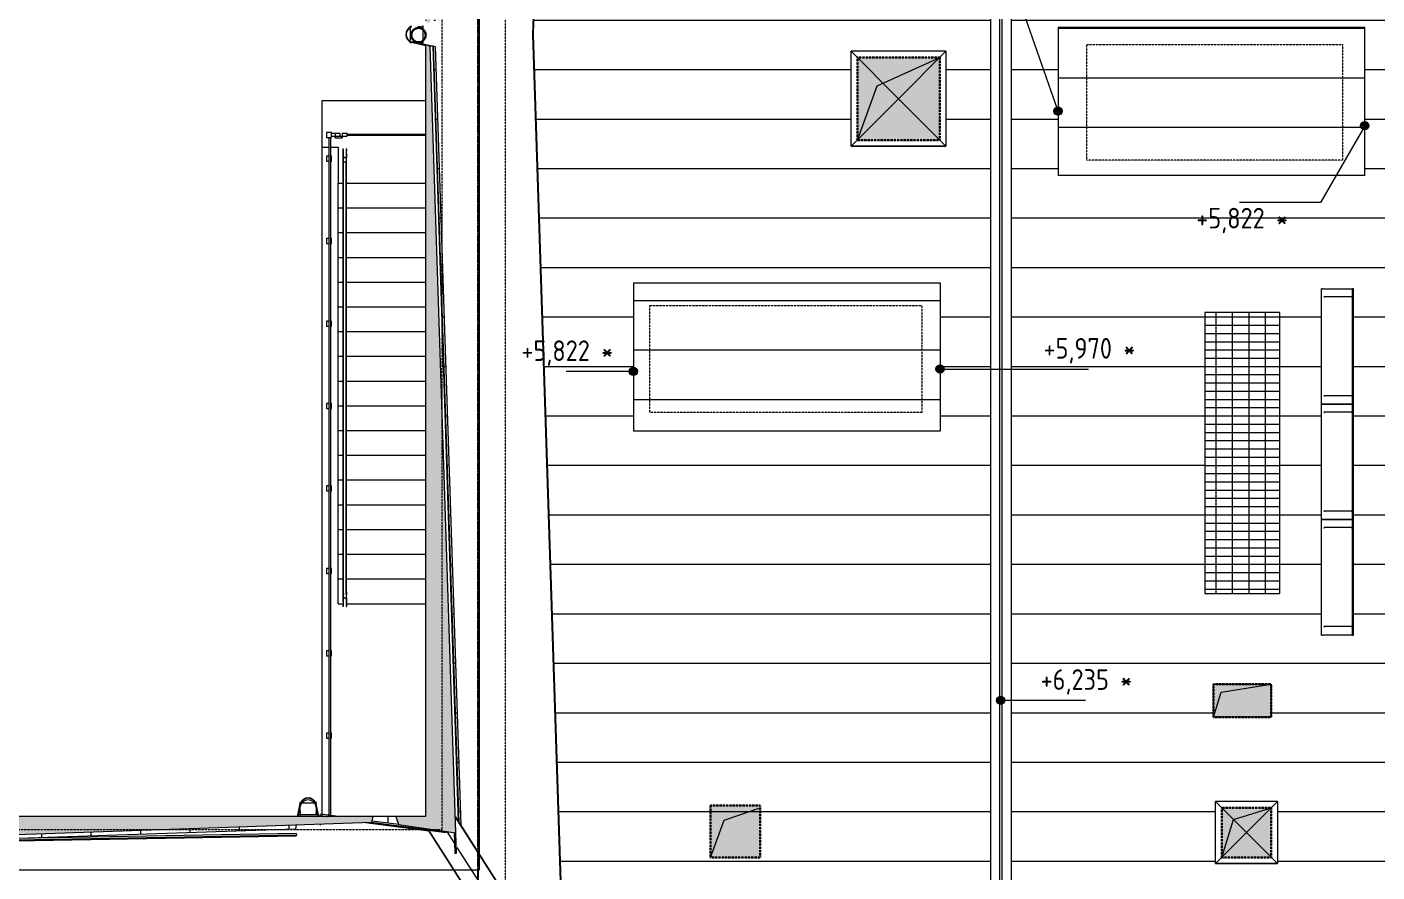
# Model space of a CAD drawing. Header units: millimetres. Extents: x -129048 to 476301, y -5853 to 215316.
# Drawn here: x 431496 to 447870, y 20264 to 30512 of the extents above; entities that cross this region are included whole.
import ezdxf

# ---------------------------------------------------------------- set-up
doc = ezdxf.new("R2010")
doc.units = ezdxf.units.MM
doc.linetypes.add('ADSK_Линия сетки', pattern=[25, 20, -2.5, 0, -2.5])
doc.linetypes.add('ADSK_Штриховая_ш3 п1_5', pattern=[4.5, 3, -1.5])
for name, color, linetype, lineweight in [('0_АР', 8, 'Continuous', 20), ('Антураж', 7, 'Continuous', 18), ('Воздуховоды', 7, 'Continuous', 18), ('Ограждение', 251, 'Continuous', 18)]:
    doc.layers.add(name, color=color, linetype=linetype, lineweight=lineweight)
doc.layers.add('Обобщенные модели', color=5, linetype='Continuous', lineweight=18, true_color=0x0000ff)
doc.styles.add('GOST Common_1', font='GOST Common_0.ttf', dxfattribs={"width": 0.9, "height": 200})

# ---------------------------------------------------------------- blocks, each defined once
blk = doc.blocks.new('Водосток - Тип 1 _карниз больше 490мм_-5200806-План кровли АР копия 1')
at = {"layer": 'Обобщенные модели'}
for p, q in [((19, 485), (34, 485)), ((125, 335), (19, 335)), ((53, 485), (125, 485)), ((125, 485), (196, 485)), ((231, 335), (125, 335)), ((216, 485), (231, 485))]:
    blk.add_line(p, q, dxfattribs=at)
for points, knots in [([(31, 478), (30, 479), (29, 482), (25, 484), (21, 485), (19, 485)], [-0.1433533, -0.1433533, -0.1433533, -0.1433533, -0.1176471, -0.0588235, 0, 0, 0, 0]), ([(19, 335), (21, 335), (25, 336), (29, 339), (31, 342), (32, 345), (32, 347), (32, 349), (32, 352), (32, 354), (32, 356), (32, 359), (32, 361), (31, 364), (31, 367), (31, 370), (30, 373), (30, 376), (29, 379), (29, 382), (29, 386), (28, 390), (28, 394), (28, 397), (28, 398)], [-1, -1, -1, -1, -0.9411765, -0.8823529, -0.8529412, -0.8235294, -0.8088235, -0.7941176, -0.7794118, -0.7647059, -0.75, -0.7352941, -0.7205882, -0.7058824, -0.6911765, -0.6764706, -0.6617647, -0.6470588, -0.6323529, -0.6176471, -0.6029412, -0.5882353, -0.5588235, -0.5510717, -0.5510717, -0.5510717, -0.5510717]), ([(222, 396), (222, 396), (222, 394), (222, 390), (221, 386), (221, 382), (221, 379), (220, 376), (220, 373), (219, 370), (219, 367), (219, 364), (218, 361), (218, 359), (218, 356), (218, 354), (218, 352), (218, 349), (218, 347), (218, 345), (219, 342), (221, 339), (225, 336), (229, 335), (231, 335)], [-0.4431275, -0.4431275, -0.4431275, -0.4431275, -0.4411765, -0.4117647, -0.3970588, -0.3823529, -0.3676471, -0.3529412, -0.3382353, -0.3235294, -0.3088235, -0.2941176, -0.2794118, -0.2647059, -0.25, -0.2352941, -0.2205882, -0.2058824, -0.1911765, -0.1764706, -0.1470588, -0.1176471, -0.0588235, 0, 0, 0, 0]), ([(231, 485), (229, 485), (225, 484), (221, 481), (220, 479), (219, 478)], [-1, -1, -1, -1, -0.9411765, -0.8823529, -0.8529412, -0.8529412, -0.8529412, -0.8529412])]:
    blk.add_open_spline(points, degree=3, knots=knots, dxfattribs=at)
blk = doc.blocks.new('Ограждение - Ограждение-2966641-План кровли АР копия 1')
at = {"layer": 'Ограждение'}
for p, q in [((24262, 43659), (24262, 17892)), ((24371, 43659), (24371, 17892)), ((24404, 17892), (24404, 43659)), ((24513, 43659), (24513, 17892))]:
    blk.add_line(p, q, dxfattribs=at)
blk = doc.blocks.new('Ограждение - Ограждение-2968875-План кровли АР копия 1')
at = {"layer": 'Ограждение'}
for p, q in [((17774, 20936), (18467, 19851)), ((18477, 19834), (17774, 20933)), ((17444, 20777), (18859, 18563)), ((17446, 20776), (18866, 18555)), ((17669, 20761), (17763, 20614)), ((17793, 20567), (18276, 19811)), ((19288, 17892), (19368, 17766)), ((19290, 17892), (19369, 17767)), ((19369, 17766), (19516, 17872)), ((19516, 17872), (19369, 17767)), ((19503, 17892), (19516, 17872)), ((19516, 17872), (19540, 17892)), ((19516, 17872), (23426, 13678)), ((23674, 13678), (19745, 17892)), ((19747, 17892), (23676, 13678)), ((19368, 17766), (19422, 17804)), ((19369, 17767), (19368, 17766)), ((19368, 17765), (19369, 17766)), ((19368, 17765), (23178, 13678)), ((19369, 17766), (23180, 13678))]:
    blk.add_line(p, q, dxfattribs=at)
blk = doc.blocks.new('Ограждение - Ограждение-2969153-План кровли АР копия 1')
at = {"layer": 'Ограждение'}
for p, q in [((31365, 20966), (31398, 20941)), ((30990, 20901), (30382, 20085)), ((30390, 20098), (30990, 20903)), ((29183, 17874), (31351, 20781)), ((29184, 17873), (31353, 20781)), ((31002, 20614), (31112, 20762)), ((30582, 20050), (30988, 20596)), ((29789, 18987), (30060, 19351)), ((24776, 13678), (28705, 17892)), ((28707, 17892), (24778, 13678)), ((25252, 13922), (28955, 17892)), ((25272, 13678), (29183, 17873)), ((25273, 13678), (29184, 17872)), ((29087, 17947), (29183, 17873)), ((29183, 17874), (29088, 17947)), ((29172, 17882), (29184, 17873)), ((29184, 17873), (29183, 17874)), ((29183, 17873), (29184, 17872))]:
    blk.add_line(p, q, dxfattribs=at)
blk = doc.blocks.new('Водосток - Тип 1 _карниз больше 490мм_-5195895-План кровли АР копия 1')
at = {"layer": 'Обобщенные модели'}
for p, q in [((19, 335), (32, 335)), ((51, 335), (125, 335)), ((125, 335), (197, 335)), ((215, 335), (231, 335))]:
    blk.add_line(p, q, dxfattribs=at)
blk.add_open_spline([(29, 330), (28, 332), (25, 334), (21, 335), (19, 335)], degree=3, dxfattribs=at)
for points, knots in [([(231, 335), (229, 335), (225, 334), (221, 331), (220, 329), (219, 327), (219, 327)], [-1, -1, -1, -1, -0.9411765, -0.8823529, -0.8529412, -0.845345, -0.845345, -0.845345, -0.845345]), ([(28, 188), (29, 189), (30, 190), (31, 192), (32, 195), (32, 197), (32, 199), (32, 202), (32, 204), (32, 206), (32, 209), (32, 211), (31, 214), (31, 217), (31, 220), (30, 223), (30, 226), (29, 229), (29, 232), (29, 236), (28, 240), (28, 246), (27, 255), (27, 265), (28, 274), (28, 280), (29, 284), (29, 288), (29, 291), (30, 294), (30, 297), (30, 298), (30, 299)], [-0.8993913, -0.8993913, -0.8993913, -0.8993913, -0.8823529, -0.8529412, -0.8235294, -0.8088235, -0.7941176, -0.7794118, -0.7647059, -0.75, -0.7352941, -0.7205882, -0.7058824, -0.6911765, -0.6764706, -0.6617647, -0.6470588, -0.6323529, -0.6176471, -0.6029412, -0.5882353, -0.5588235, -0.5294118, -0.4705882, -0.4411765, -0.4117647, -0.3970588, -0.3823529, -0.3676471, -0.3529412, -0.3382353, -0.3311498, -0.3311498, -0.3311498, -0.3311498]), ([(222, 276), (222, 276), (222, 273), (223, 265), (223, 255), (222, 246), (222, 240), (221, 236), (221, 232), (221, 229), (220, 226), (220, 223), (219, 220), (219, 217), (219, 214), (218, 211), (218, 209), (218, 206), (218, 204), (218, 202), (218, 199), (218, 197), (218, 195), (219, 192), (220, 190), (221, 189), (222, 188)], [-0.568704, -0.568704, -0.568704, -0.568704, -0.5588235, -0.5294118, -0.4705882, -0.4411765, -0.4117647, -0.3970588, -0.3823529, -0.3676471, -0.3529412, -0.3382353, -0.3235294, -0.3088235, -0.2941176, -0.2794118, -0.2647059, -0.25, -0.2352941, -0.2205882, -0.2058824, -0.1911765, -0.1764706, -0.1470588, -0.1176471, -0.1007212, -0.1007212, -0.1007212, -0.1007212])]:
    blk.add_open_spline(points, degree=3, knots=knots, dxfattribs=at)
blk = doc.blocks.new('Зонт прямоугольного сечения - Стандартное-4268093-План кровли АР копия 1')
at = {"layer": 'Воздуховоды'}
for p, q in [((0, 0), (-575, 575)), ((-575, 575), (-575, -575)), ((-575, 575), (575, 575)), ((-575, 575), (575, 575)), ((-575, 575), (-575, -575)), ((575, 575), (0, 0)), ((575, -575), (575, 575)), ((575, 575), (575, -575)), ((-575, -575), (0, 0)), ((0, 0), (575, -575)), ((575, -575), (-575, -575)), ((575, -575), (-575, -575))]:
    blk.add_line(p, q, dxfattribs=at)
blk = doc.blocks.new('Зонт прямоугольного сечения - Стандартное-4268091-План кровли АР копия 1')
at = {"layer": 'Воздуховоды'}
for p, q in [((0, 0), (-375, 375)), ((-375, 375), (-375, -375)), ((-375, 375), (375, 375)), ((-375, 375), (375, 375)), ((-375, 375), (-375, -375)), ((375, 375), (0, 0)), ((375, -375), (375, 375)), ((375, 375), (375, -375)), ((-375, -375), (0, 0)), ((0, 0), (375, -375)), ((375, -375), (-375, -375)), ((375, -375), (-375, -375))]:
    blk.add_line(p, q, dxfattribs=at)
blk = doc.blocks.new('Construction_Roof-Accessories_Lindab_KO - Construction_Roof-Accessories_Lindab_KO-V45-План кровли АР копия 1')
at = {"layer": 'Обобщенные модели', "lineweight": 9}
for p, q in [((28808, 38642), (28467, 38642)), ((28467, 38640), (28473, 38640)), ((28801, 38640), (28808, 38640))]:
    blk.add_line(p, q, dxfattribs=at)
blk = doc.blocks.new('Construction_Roof-Accessories_Lindab_KO - Construction_Roof-Accessories_Lindab_KO-V46-План кровли АР копия 1')
at = {"layer": 'Обобщенные модели', "lineweight": 9}
for p, q in [((28808, 37442), (28467, 37442)), ((28467, 37440), (28473, 37440)), ((28801, 37440), (28808, 37440))]:
    blk.add_line(p, q, dxfattribs=at)
blk = doc.blocks.new('Construction_Roof-Accessories_Lindab_BR - Construction_Roof-Accessories_Lindab_BR-V49-План кровли АР копия 1')
at = {"layer": 'Обобщенные модели', "lineweight": 9}
for p, q in [((29337, 31411), (29338, 31411)), ((29337, 30011), (29337, 31411)), ((29354, 31411), (29338, 31411)), ((29354, 31411), (29363, 31411)), ((29363, 31411), (29371, 31411)), ((29371, 31411), (29704, 31411)), ((29704, 31411), (29707, 31411)), ((29708, 31411), (29708, 30011)), ((29723, 31411), (29708, 31411)), ((29723, 31411), (29726, 31411)), ((29726, 30011), (29726, 31411)), ((29338, 30011), (29337, 30011)), ((29338, 30011), (29354, 30011)), ((29363, 30011), (29354, 30011)), ((29371, 30011), (29363, 30011)), ((29704, 30011), (29371, 30011)), ((29707, 30011), (29704, 30011)), ((29708, 30011), (29723, 30011)), ((29726, 30011), (29723, 30011))]:
    blk.add_line(p, q, dxfattribs=at)
blk = doc.blocks.new('Водосток 2 - Водосток 2-5195513-План кровли АР копия 1')
at = {"layer": 'Антураж'}
for p, q in [((18713, 30427), (18919, 36739)), ((18921, 36739), (18715, 30427)), ((17410, 30290), (17240, 30329)), ((17293, 30334), (17241, 30334)), ((17241, 30334), (17410, 30295)), ((17364, 30318), (17303, 30332)), ((17364, 30333), (17364, 30317)), ((17364, 30317), (17487, 30289)), ((19077, 19288), (18713, 30427)), ((18715, 30427), (18713, 30427)), ((18715, 30427), (19079, 19288)), ((17452, 30289), (17463, 30289)), ((17463, 30289), (17469, 30289)), ((17463, 30286), (17463, 30289)), ((17469, 30289), (17504, 30289)), ((17469, 30285), (17469, 30289)), ((17504, 30289), (17508, 30289)), ((17811, 20878), (17504, 30289)), ((17504, 30285), (17530, 30279)), ((17816, 20871), (17508, 30289)), ((17818, 20868), (17510, 30284)), ((17530, 30279), (17838, 20835)), ((15857, 20941), (15890, 21095)), ((15895, 21094), (15862, 20941)), ((15870, 20961), (15866, 20941)), ((16105, 20961), (15870, 20961)), ((15871, 20961), (15895, 21074)), ((15895, 21074), (15895, 21094)), ((16080, 21074), (16080, 21094)), ((16080, 21094), (16113, 20941)), ((16105, 20961), (16080, 21074)), ((16118, 20941), (16085, 21095)), ((16108, 20945), (16105, 20961)), ((16135, 20954), (16138, 20970)), ((16354, 20941), (16138, 20970)), ((15844, 20839), (15833, 20789)), ((15839, 20838), (15844, 20837)), ((15844, 20837), (15844, 20839)), ((16138, 20941), (16118, 20944)), ((16132, 20849), (16132, 20837)), ((16135, 20952), (16135, 20954)), ((16135, 20954), (16227, 20941)), ((16135, 20952), (16212, 20941)), ((16136, 20941), (16137, 20946)), ((16136, 20941), (16138, 20941)), ((16136, 20838), (16136, 20849)), ((16137, 20946), (16137, 20951)), ((16137, 20946), (16175, 20941)), ((17451, 20766), (16684, 20868)), ((16684, 20868), (17451, 20766)), ((16714, 20869), (17447, 20771)), ((16743, 20870), (17662, 20748)), ((16755, 20871), (17662, 20750)), ((17086, 20844), (16765, 20886)), ((15844, 20734), (11105, 20652)), ((11105, 20635), (15845, 20717)), ((11105, 20633), (15845, 20715)), ((11105, 20628), (15844, 20710)), ((11105, 20623), (15844, 20705)), ((15833, 20789), (12591, 20677)), ((15844, 20734), (15845, 20717)), ((15844, 20715), (15844, 20710)), ((15844, 20710), (15844, 20705)), ((15845, 20717), (15845, 20715)), ((17663, 20762), (17662, 20750)), ((17662, 20754), (17663, 20761)), ((17662, 20748), (17663, 20755)), ((17663, 20755), (17662, 20753)), ((17662, 20753), (17662, 20754)), ((17662, 20750), (17662, 20748)), ((17663, 20761), (17663, 20746)), ((17664, 20750), (17664, 20762)), ((17759, 20748), (17767, 20495)), ((17783, 20495), (17775, 20746)), ((17788, 20495), (17780, 20745)), ((17767, 20495), (17781, 20495)), ((17783, 20495), (17767, 20495)), ((17787, 20495), (17774, 20495)), ((17774, 20495), (17780, 20495)), ((17780, 20495), (17782, 20495)), ((17782, 20495), (17780, 20495)), ((17780, 20495), (17782, 20495)), ((17782, 20495), (17788, 20495)), ((17788, 20495), (17783, 20495))]:
    blk.add_line(p, q, dxfattribs=at)
for centre, major_axis, ratio, start_param, end_param in [((17268, 30426), (0, 102), 0.934826, 0.297441, 2.844152), ((17268, 30426), (0, 97), 0.934826, 0.299649, 2.841944), ((15988, 21066), (102, 0), 0.991445, 0.297441, 2.844152), ((15988, 21066), (97, 0), 0.991445, 0.299649, 2.841944), ((15988, 21046), (97, 0), 0.991445, 0.299649, 2.841944)]:
    blk.add_ellipse(centre, major_axis=major_axis, ratio=ratio, start_param=start_param, end_param=end_param, dxfattribs=at)
blk = doc.blocks.new('Ограждение 13 - Ограждение 1-6927436-План кровли АР копия 1')
at = {"layer": 'Ограждение'}
for p, q in [((16272, 29236), (16212, 29236)), ((16212, 29236), (16212, 29176)), ((16212, 29176), (16272, 29176)), ((16241, 20956), (16241, 29176)), ((16241, 29176), (16257, 29176)), ((16257, 29176), (16257, 20954)), ((16272, 29176), (16272, 29236)), ((16272, 29194), (16272, 29224)), ((16315, 29224), (16272, 29224)), ((16272, 29194), (16315, 29194)), ((16315, 29224), (16315, 29194)), ((16375, 29224), (16315, 29224)), ((16315, 29224), (16315, 29194)), ((16315, 29171), (16315, 29194)), ((16315, 29194), (16375, 29194)), ((16315, 29171), (16400, 29171)), ((16375, 29194), (16375, 29224)), ((16375, 29194), (16400, 29194)), ((16460, 29224), (16400, 29224)), ((16400, 29224), (16400, 29194)), ((16400, 29194), (16400, 29171)), ((16400, 29194), (16460, 29194)), ((16460, 29194), (16460, 29224)), ((16460, 29217), (17410, 29217)), ((16460, 29201), (16460, 29217)), ((17410, 29201), (16460, 29201)), ((16241, 28950), (16212, 28950)), ((16212, 28950), (16212, 28890)), ((16212, 28890), (16241, 28890)), ((16272, 28950), (16257, 28950)), ((16257, 28890), (16272, 28890)), ((16272, 28890), (16272, 28950)), ((16241, 27950), (16212, 27950)), ((16212, 27950), (16212, 27890)), ((16212, 27890), (16241, 27890)), ((16272, 27950), (16257, 27950)), ((16257, 27890), (16272, 27890)), ((16272, 27890), (16272, 27950)), ((16241, 26950), (16212, 26950)), ((16212, 26950), (16212, 26890)), ((16212, 26890), (16241, 26890)), ((16272, 26950), (16257, 26950)), ((16257, 26890), (16272, 26890)), ((16272, 26890), (16272, 26950)), ((16241, 25950), (16212, 25950)), ((16212, 25950), (16212, 25890)), ((16212, 25890), (16241, 25890)), ((16272, 25950), (16257, 25950)), ((16257, 25890), (16272, 25890)), ((16272, 25890), (16272, 25950)), ((16241, 24950), (16212, 24950)), ((16212, 24950), (16212, 24890)), ((16212, 24890), (16241, 24890)), ((16272, 24950), (16257, 24950)), ((16257, 24890), (16272, 24890)), ((16272, 24890), (16272, 24950)), ((16241, 23950), (16212, 23950)), ((16212, 23950), (16212, 23890)), ((16272, 23950), (16257, 23950)), ((16272, 23890), (16272, 23950)), ((16212, 23890), (16241, 23890)), ((16257, 23890), (16272, 23890)), ((16241, 22950), (16212, 22950)), ((16212, 22950), (16212, 22890)), ((16272, 22950), (16257, 22950)), ((16272, 22890), (16272, 22950)), ((16212, 22890), (16241, 22890)), ((16257, 22890), (16272, 22890)), ((16241, 21950), (16212, 21950)), ((16212, 21950), (16212, 21890)), ((16272, 21950), (16257, 21950)), ((16272, 21890), (16272, 21950)), ((16212, 21890), (16241, 21890)), ((16257, 21890), (16272, 21890))]:
    blk.add_line(p, q, dxfattribs=at)
blk = doc.blocks.new('Ограждение - Ограждение-7023087-План кровли АР копия 1')
at = {"layer": 'Ограждение'}
for p, q in [((16417, 28883), (16447, 28883)), ((16417, 28623), (16417, 28883)), ((16447, 28623), (16447, 28883)), ((16417, 23643), (16417, 28623)), ((16447, 23643), (16447, 28623)), ((16425, 23643), (16417, 23643)), ((16447, 23643), (16440, 23643))]:
    blk.add_line(p, q, dxfattribs=at)
blk = doc.blocks.new('Тип перил - Перила_Внутренний_-7023091-План кровли АР копия 1')
at = {"layer": 'Ограждение'}
for p, q in [((16412, 28933), (16412, 28883)), ((16412, 28883), (16412, 28635)), ((16435, 28933), (16430, 28933)), ((16452, 28883), (16452, 28933)), ((16452, 28635), (16452, 28883)), ((16412, 28621), (16412, 23662)), ((16452, 23662), (16452, 28621)), ((16412, 23631), (16412, 23593)), ((16430, 23593), (16435, 23593)), ((16452, 23593), (16452, 23631))]:
    blk.add_line(p, q, dxfattribs=at)
at = {"layer": 'Ограждение', "flags": 128}
for points in [[(16412, 28635), (16412, 28633), (16412, 28632), (16412, 28631), (16412, 28630), (16412, 28629), (16412, 28627), (16412, 28626), (16412, 28625), (16412, 28624), (16412, 28623), (16412, 28622), (16412, 28621)], [(16452, 28621), (16452, 28622), (16452, 28623), (16452, 28624), (16452, 28625), (16452, 28626), (16452, 28628), (16452, 28629), (16452, 28630), (16452, 28631), (16452, 28632), (16452, 28634), (16452, 28635)], [(16412, 23631), (16412, 23633), (16412, 23636), (16412, 23639), (16412, 23642), (16412, 23644), (16412, 23647), (16412, 23650), (16412, 23653), (16412, 23655), (16412, 23658), (16412, 23660), (16412, 23662)], [(16452, 23662), (16452, 23660), (16452, 23657), (16452, 23655), (16452, 23652), (16452, 23649), (16452, 23647), (16452, 23644), (16452, 23641), (16452, 23638), (16452, 23636), (16452, 23633), (16452, 23631)]]:
    blk.add_lwpolyline(points, dxfattribs=at)
blk = doc.blocks.new('Тип перил - D40 шаг 400 прямое со скруглением-6687845-План кровли АР копия 1')
at = {"layer": 'Ограждение'}
for p, q in [((0, 2), (0, 0)), ((0, 0), (0, -2))]:
    blk.add_line(p, q, dxfattribs=at)
at = {"layer": 'Ограждение', "flags": 128}
for points in [[(100, 20), (100, 20), (100, 20), (99, 20), (99, 20), (98, 20), (97, 20), (96, 20), (95, 20), (94, 20), (92, 20), (90, 20), (89, 20), (87, 20), (85, 20), (83, 20), (80, 20), (78, 20), (75, 20), (72, 20), (70, 20), (67, 20), (64, 20), (61, 20), (57, 20), (54, 20), (51, 20), (47, 20), (44, 20), (40, 20), (36, 20), (32, 20), (29, 20), (25, 20), (21, 20), (17, 20), (13, 20), (9, 20), (5, 20), (1, 20), (0, 20)], [(0, 20), (4, 20), (8, 20), (12, 20), (16, 20), (20, 20), (24, 20), (28, 20), (31, 20), (35, 20), (39, 20), (43, 20), (46, 20), (50, 20), (53, 20), (56, 20), (60, 20), (63, 20), (66, 20), (69, 20), (72, 20), (74, 20), (77, 20), (80, 20), (82, 20), (84, 20), (86, 20), (88, 20), (90, 20), (92, 20), (93, 20), (95, 20), (96, 20), (97, 20), (98, 20), (99, 20), (99, 20), (100, 20), (100, 20), (100, 20), (100, 20)], [(100, 20), (101, 20), (102, 20), (102, 20), (103, 20), (104, 20), (105, 19), (106, 19), (106, 19), (107, 19), (108, 18), (109, 18), (109, 18)], [(0, -20), (4, -20), (8, -20), (12, -20), (16, -20), (20, -20), (24, -20), (28, -20), (31, -20), (35, -20), (39, -20), (43, -20), (46, -20), (50, -20), (53, -20), (56, -20), (60, -20), (63, -20), (66, -20), (69, -20), (72, -20), (74, -20), (77, -20), (80, -20), (82, -20), (84, -20), (86, -20), (88, -20), (90, -20), (92, -20), (93, -20), (95, -20), (96, -20), (97, -20), (98, -20), (99, -20), (99, -20), (100, -20), (100, -20), (100, -20), (100, -20)], [(49, -20), (47, -20), (44, -20), (40, -20), (36, -20), (32, -20), (29, -20), (25, -20), (21, -20), (17, -20), (13, -20), (9, -20), (5, -20), (1, -20)], [(92, -20), (90, -20), (89, -20), (87, -20)], [(100, -20), (100, -20), (100, -20), (99, -20), (99, -20), (98, -20), (97, -20), (96, -20), (95, -20), (94, -20), (93, -20)], [(103, -20), (103, -20), (102, -20), (101, -20), (100, -20), (100, -20)], [(109, -18), (108, -18), (107, -19), (106, -19), (106, -19)]]:
    blk.add_lwpolyline(points, dxfattribs=at)
blk = doc.blocks.new('Тип перил - D40 шаг 400 прямое со скруглением-V103-План кровли АР копия 1')
at = {"layer": 'Ограждение'}
for p, q in [((0, 2), (0, 0)), ((0, 0), (0, -2))]:
    blk.add_line(p, q, dxfattribs=at)
at = {"layer": 'Ограждение', "flags": 128}
for points in [[(100, 20), (100, 20), (100, 20), (99, 20), (99, 20), (98, 20), (97, 20), (96, 20), (95, 20), (94, 20), (92, 20), (90, 20), (89, 20), (87, 20), (85, 20), (83, 20), (80, 20), (78, 20), (75, 20), (72, 20), (70, 20), (67, 20), (64, 20), (61, 20), (57, 20), (54, 20), (51, 20), (47, 20), (44, 20), (40, 20), (36, 20), (32, 20), (29, 20), (25, 20), (21, 20), (17, 20), (13, 20), (9, 20), (5, 20), (1, 20), (0, 20)], [(0, 20), (4, 20), (8, 20), (12, 20), (16, 20), (20, 20), (24, 20), (28, 20), (31, 20), (35, 20), (39, 20), (43, 20), (46, 20), (50, 20), (53, 20), (56, 20), (60, 20), (63, 20), (66, 20), (69, 20), (72, 20), (74, 20), (77, 20), (80, 20), (82, 20), (84, 20), (86, 20), (88, 20), (90, 20), (92, 20), (93, 20), (95, 20), (96, 20), (97, 20), (98, 20), (99, 20), (99, 20), (100, 20), (100, 20), (100, 20), (100, 20)], [(100, 20), (101, 20), (102, 20), (102, 20), (103, 20), (104, 20), (105, 19), (106, 19), (106, 19), (107, 19), (108, 18), (109, 18), (109, 18)], [(0, -20), (4, -20), (8, -20), (12, -20), (16, -20), (20, -20), (24, -20), (28, -20), (31, -20), (35, -20), (39, -20), (43, -20), (46, -20), (50, -20), (53, -20), (56, -20), (60, -20), (63, -20), (66, -20), (69, -20), (72, -20), (74, -20), (77, -20), (80, -20), (82, -20), (84, -20), (86, -20), (88, -20), (90, -20), (92, -20), (93, -20), (95, -20), (96, -20), (97, -20), (98, -20), (99, -20), (99, -20), (100, -20), (100, -20), (100, -20), (100, -20)], [(49, -20), (47, -20), (44, -20), (40, -20), (36, -20), (32, -20), (29, -20), (25, -20), (21, -20), (17, -20), (13, -20), (9, -20), (5, -20), (1, -20)], [(100, -20), (100, -20), (100, -20), (99, -20), (99, -20), (98, -20), (97, -20), (96, -20), (95, -20), (94, -20), (92, -20), (90, -20), (89, -20), (87, -20)], [(103, -20), (103, -20), (102, -20), (101, -20), (100, -20), (100, -20)], [(109, -18), (108, -18), (107, -19), (106, -19), (106, -19)]]:
    blk.add_lwpolyline(points, dxfattribs=at)
blk = doc.blocks.new('Тип перил - Перила_Внутренний_-V104-План кровли АР копия 1')
at = {"layer": 'Ограждение'}
for p, q in [((16412, 28933), (16452, 28933)), ((16412, 28635), (16412, 28933)), ((16452, 28635), (16452, 28933)), ((16412, 28635), (16412, 28612)), ((16412, 23653), (16412, 28612)), ((16452, 28635), (16452, 28612)), ((16452, 23653), (16452, 28612)), ((16412, 23631), (16412, 23653)), ((16412, 23593), (16412, 23631)), ((16412, 23593), (16452, 23593)), ((16452, 23631), (16452, 23653)), ((16452, 23593), (16452, 23631))]:
    blk.add_line(p, q, dxfattribs=at)
blk = doc.blocks.new('Тип перил - Перила_Внутренний_-7023104-План кровли АР копия 1')
at = {"layer": 'Ограждение'}
for p, q in [((16412, 28943), (16412, 28933)), ((16452, 28933), (16452, 28943)), ((16412, 23593), (16412, 23583)), ((16452, 23583), (16452, 23593))]:
    blk.add_line(p, q, dxfattribs=at)
at = {"layer": 'Ограждение', "flags": 128}
for points in [[(16412, 28635), (16412, 28633), (16412, 28632), (16412, 28631), (16412, 28630), (16412, 28629), (16412, 28627)], [(16412, 28625), (16412, 28624), (16412, 28623), (16412, 28622), (16412, 28621)], [(16452, 28628), (16452, 28629), (16452, 28630), (16452, 28631), (16452, 28632), (16452, 28634), (16452, 28635)], [(16452, 28621), (16452, 28622), (16452, 28623), (16452, 28624), (16452, 28625)]]:
    blk.add_lwpolyline(points, dxfattribs=at)
blk = doc.blocks.new('Тип перил - Перила_Внутренний_-V105-План кровли АР копия 1')
at = {"layer": 'Ограждение'}
for p, q in [((16412, 28933), (16412, 28943)), ((16452, 28933), (16452, 28943)), ((16412, 28635), (16412, 28621)), ((16452, 28635), (16452, 28621)), ((16412, 23583), (16412, 23593)), ((16452, 23583), (16452, 23593))]:
    blk.add_line(p, q, dxfattribs=at)

msp = doc.modelspace()

# ---------------------------------------------------------------- hatches: boundary and pattern name
at = {"layer": '0_АР'}
h = msp.add_hatch(color=256, dxfattribs=at)
h.paths.add_polyline_path([(430023.583, 20670.956), (435680.193, 20866.799), (435695.364, 20937.105), (430023.583, 20937.105), (430023.583, 20712.472)])
h.paths.add_polyline_path([(436698.796, 20740.956), (436387.367, 30280.874), (436328.583, 30294.326), (436328.583, 20937.105), (435968.583, 20937.105), (436004.158, 20839.364), (436693.445, 20741.714)])
h.paths.add_polyline_path([(436342.794, 30562.236), (436387.663, 30574.259), (436588.51, 36734.686), (436357.953, 42906.672), (436342.794, 42921.256), (436342.794, 30562.823)])
h.paths.add_polyline_path([(436371.953, 43188.977), (436488.583, 43654.592), (436328.583, 43654.592), (436328.583, 43188.977), (436367.002, 43188.977)])
h = msp.add_hatch(dxfattribs=at)
h.set_pattern_fill('FP_1', color=256, style=0, pattern_type=2)
h.set_pattern_definition([(0, (421355.1, -4.2), (0, 600), [])])
h.paths.add_polyline_path([(440508.405, 17887.359), (443181.025, 17887.359), (443181.025, 43654.592), (437794.382, 43654.592), (437634.581, 43015.407), (437839.39, 36727.806), (437633.578, 30422.812), (437997.224, 19283.366), (437995.448, 19283.366), (437460.996, 19365.086), (437231.439, 19746.245), (437784.172, 18550.819), (437777.335, 18558.866), (437336.797, 19248.114), (437808.404, 17887.359), (439785.67, 17887.359)])
h.paths.add_polyline_path([(436756.975, 20830.948), (436448.614, 30274.991), (436428.803, 30279.525), (436736.188, 20863.471), (436748.35, 20844.443)])
h.paths.add_polyline_path([(439630.223, 25608.688), (438850.733, 25608.688), (438850.733, 27408.688), (442570.733, 27408.688), (442570.733, 25608.688), (439923.613, 25608.688)])
h.paths.add_polyline_path([(441579.421, 29067.785), (441492.147, 29067.785), (441492.147, 30217.785), (442642.147, 30217.785), (442642.147, 29067.785), (441953.873, 29067.785)])
h.paths.add_polyline_path([(436328.583, 30558.429), (436366.221, 30567.712), (436366.017, 30568.459), (436342.794, 30562.823), (436342.794, 42904.528), (436328.583, 42907.781), (436328.583, 30562.236)])
h.paths.add_polyline_path([(436428.74, 30564.621), (436448.614, 30569.17), (436649.886, 36734.686), (436448.718, 42897.016), (436431.67, 42900.917), (436632.999, 36733.666), (436630.104, 36732.945), (436428.889, 30569.17)])
h.paths.add_polyline_path([(438850.733, 34828.688), (438850.733, 36628.688), (442570.733, 36628.688), (442570.733, 34828.688), (438902.204, 34828.688)])
h.paths.add_polyline_path([(439417.055, 38217.785), (439351.144, 38217.785), (439351.144, 39367.785), (440501.144, 39367.785), (440501.144, 38217.785), (439447.313, 38217.785)])
h.paths.add_polyline_path([(436444.464, 40590.789), (436368.912, 42898.551), (436358.164, 42901.011), (436429.745, 40984.806)])
h.paths.add_polyline_path([(436328.583, 43180.477), (436365.725, 43188.977), (436328.583, 43188.977), (436328.583, 43184.871)])
h.paths.add_polyline_path([(436429.406, 43186.823), (436447.356, 43190.93), (436563.497, 43654.592), (436536.898, 43654.592), (436544.152, 43652.004), (436545.928, 43652.004), (436429.946, 43188.977)])
h.paths.add_polyline_path([(436489.862, 43653.058), (436489.922, 43653.298), (436488.887, 43653.298)])
h = msp.add_hatch(dxfattribs=at)
h.set_pattern_fill('FP_2', color=256, style=0, pattern_type=2)
h.set_pattern_definition([(180, (422905.4, -4.2), (-7e-14, -600), [])])
h.paths.add_polyline_path([(447968.401, 17887.359), (448950.11, 19342.803), (448626.997, 19300.597), (448978.379, 30064.392), (448765.943, 36571.892), (448977.437, 43050.545), (448826.132, 43654.592), (443431.14, 43654.592), (443431.14, 17887.359), (447959.134, 17887.359)])
h.paths.add_polyline_path([(443748.147, 18857.785), (443672.147, 18857.785), (443672.147, 20007.785), (444822.147, 20007.785), (444822.147, 18857.785), (444122.077, 18857.785)])
h.paths.add_polyline_path([(445911.147, 20368.784), (445911.147, 21118.784), (446661.147, 21118.784), (446661.147, 20368.784), (445928.026, 20368.784)])
h.paths.add_polyline_path([(446588.147, 22140.779), (445888.147, 22140.779), (445888.147, 22540.779), (446588.147, 22540.779), (446588.147, 22155.525)])
h.paths.add_polyline_path([(447374.381, 23137.29), (447196.27, 23137.29), (447196.27, 27337.29), (447585.47, 27337.29), (447585.47, 23137.29), (447563.699, 23137.29)])
h.paths.add_polyline_path([(445783.148, 23640.787), (445783.148, 27050.787), (446693.148, 27050.787), (446693.148, 23640.787), (445888.147, 23640.787)])
h.paths.add_polyline_path([(448628.702, 25806.754), (448255.54, 25806.754), (448255.54, 34206.754), (448644.739, 34206.754), (448644.739, 25806.754), (448628.815, 25806.754)])
h.paths.add_polyline_path([(444002.79, 28709.706), (444002.79, 30509.706), (447721.432, 30509.706), (447721.432, 28709.706), (444955.142, 28709.706)])
h.paths.add_polyline_path([(450173.598, 30219.239), (450173.521, 30221.725), (450164.568, 30221.306), (450173.521, 30219.257)])
h.paths.add_polyline_path([(450223.677, 30246.522), (450224.798, 30280.874), (450283.583, 30294.326), (450283.583, 30558.429), (450224.481, 30574.918), (450023.517, 36730.979), (450254.212, 42906.672), (450283.583, 42936.042), (450283.424, 42956.063), (450224.509, 42943.325), (450017.186, 36571.892), (450222.555, 30280.874)])
h.paths.add_polyline_path([(447723.932, 33134.665), (447354.871, 33134.665), (447354.871, 41534.665), (447744.071, 41534.665), (447744.071, 33134.665), (447725.4, 33134.665)])
h.paths.add_polyline_path([(446290.28, 35495.789), (445888.147, 35495.789), (445888.147, 35895.789), (446588.147, 35895.789), (446588.147, 35495.789), (446397.631, 35495.789)])
h.paths.add_polyline_path([(445888.147, 37080.787), (445783.148, 37080.787), (445783.148, 41680.787), (446693.148, 41680.787), (446693.148, 37080.787), (446086.879, 37080.787)])
h.paths.add_polyline_path([(450224.011, 43238.74), (450227.748, 43238.74), (450123.583, 43654.592), (450118.186, 43654.592), (450222.351, 43238.74)])
h.paths.add_polyline_path([(450057.665, 43652.004), (450064.92, 43654.592), (450057.017, 43654.592)])
h = msp.add_hatch(dxfattribs=at)
h.set_pattern_fill('FP_39', color=256, style=0, pattern_type=2)
h.set_pattern_definition([(180, (467538.8, 2896.8), (-7e-14, -600), [])])
h.paths.add_polyline_path([(446221.473, 28709.706), (447721.432, 28709.706), (447721.432, 30509.706), (444002.79, 30509.706), (444002.79, 28709.706), (445888.147, 28709.706)])
for points in [[(441568.147, 29140.785), (442568.147, 29141.785), (442568.147, 30140.785), (441568.147, 30140.785), (441568.147, 29143.785)], [(446290.28, 22140.779), (446588.147, 22140.779), (446588.147, 22540.779), (445888.147, 22540.779), (445888.147, 22140.779), (445988.147, 22140.779)], [(440388.147, 20440.784), (440388.147, 21070.956), (439788.147, 21070.956), (439788.147, 20440.784)], [(446588.147, 20440.784), (446588.147, 21040.784), (445988.147, 21040.784), (445988.147, 20440.784), (446290.28, 20440.784)]]:
    msp.add_hatch(color=256, dxfattribs=at).paths.add_polyline_path(points)
h = msp.add_hatch(color=256, dxfattribs=at)
edge = h.paths.add_edge_path()
edge.add_arc((444001.586, 29491.945), 50, 0, 360)
h = msp.add_hatch(color=256, dxfattribs=at)
edge = h.paths.add_edge_path()
edge.add_arc((447721.432, 29315.055), 50, 0, 360)
h = msp.add_hatch(dxfattribs=at)
h.set_pattern_fill('FP_40', color=256, style=0, pattern_type=2)
h.set_pattern_definition([(0, (419033.4, -6404.2), (0, 600), [])])
h.paths.add_polyline_path([(441953.873, 25608.688), (442570.733, 25608.688), (442570.733, 27408.688), (438850.733, 27408.688), (438850.733, 25608.688), (440508.405, 25608.688)])
at = {"layer": '0_АР', "lineweight": 9}
h = msp.add_hatch(dxfattribs=at)
h.set_pattern_fill('FP_51', color=256, style=0, pattern_type=2)
h.set_pattern_definition([(0, (418918.58, -4.21), (0, 100), []), (90, (418918.58, -4.21), (-200, 1e-14), [])])
h.paths.add_polyline_path([(446290.28, 23640.787), (446693.148, 23640.787), (446693.148, 27050.787), (445783.148, 27050.787), (445783.148, 23640.787), (445947.584, 23640.787)])
at = {"layer": '0_АР'}
h = msp.add_hatch(color=256, dxfattribs=at)
edge = h.paths.add_edge_path()
edge.add_arc((438850.733, 26334.888), 50, 0, 360)
h = msp.add_hatch(color=256, dxfattribs=at)
edge = h.paths.add_edge_path()
edge.add_arc((442570.733, 26363.403), 50, 0, 360)
h = msp.add_hatch(color=256, dxfattribs=at)
edge = h.paths.add_edge_path()
edge.add_arc((443306.083, 22346.481), 50, 0, 360)
h = msp.add_hatch(dxfattribs=at)
h.set_pattern_fill('FP_3', color=256, style=0, pattern_type=2)
h.set_pattern_definition([(270, (419074.64, -17203.53), (600, 4e-14), [])])
h.paths.add_polyline_path([(456408.561, 13673.918), (456625.269, 13673.918), (456625.269, 19359.825), (450770.609, 19562.525), (449210.408, 19354.046), (448927.486, 18974.665), (449028.218, 18974.665), (449007.398, 18914.665), (448882.741, 18914.665), (448101.766, 17868.98), (448102.914, 17867.805), (444192.051, 13673.918), (451524.958, 13673.918), (451555.893, 13803.569), (451563.99, 13821.792), (451562.939, 13824.376), (451558.518, 13827.828), (451558.518, 13828.918), (451567.156, 13828.918), (451569.426, 13834.028), (451596.529, 13860.255), (451626.71, 13874.932), (451660.78, 13880.22), (451697.154, 13874.35), (451728.171, 13858.667), (451753.189, 13831.652), (451754.445, 13828.918), (451758.865, 13827.826), (451755.915, 13825.517), (451765.895, 13802.612), (451796.602, 13673.918), (456243.991, 13673.918)])
h.paths.add_polyline_path([(430304.651, 13673.918), (434759.846, 13673.918), (434790.781, 13803.569), (434798.878, 13821.792), (434797.827, 13824.376), (434793.406, 13827.828), (434793.406, 13828.918), (434802.044, 13828.918), (434804.315, 13834.028), (434831.417, 13860.255), (434861.598, 13874.932), (434895.668, 13880.22), (434932.042, 13874.35), (434963.059, 13858.667), (434988.077, 13831.652), (434989.333, 13828.918), (434993.753, 13827.826), (434990.803, 13825.517), (435000.783, 13802.612), (435031.49, 13673.918), (442097.02, 13673.918), (438286.974, 17761.193), (438288.704, 17762.506), (438286.974, 17761.504), (438206.532, 17887.359), (437808.404, 17887.359), (437336.797, 19248.114), (437257.775, 19371.749), (435832.855, 19562.151), (430023.583, 19361.022), (430023.583, 13673.918), (430139.789, 13673.918)])
h.paths.add_polyline_path([(451759.837, 13741.103), (451756.15, 13746.845), (451756.15, 13741.103)])
h.paths.add_polyline_path([(434994.725, 13741.103), (434991.038, 13746.845), (434991.038, 13741.103)])
h.paths.add_polyline_path([(430023.583, 20647.307), (431509.459, 20673.022), (434751.965, 20785.284), (434762.224, 20832.827), (434751.965, 20834.662), (430023.583, 20670.956)])
h.paths.add_polyline_path([(456625.269, 20649.227), (456625.269, 20937.105), (456588.583, 20937.105), (456588.583, 20670.956), (450940.105, 20866.517), (450942.932, 20852.377), (450942.932, 20845.961), (456588.583, 20650.497)])
h.paths.add_polyline_path([(436004.158, 20839.364), (435968.583, 20937.105), (435695.364, 20937.105), (435683.518, 20882.208), (435968.583, 20844.117)])
h.paths.add_polyline_path([(450608.596, 20840.979), (450645.426, 20847.028), (450645.426, 20853.414), (450663.484, 20937.105), (450643.583, 20937.105), (450608.772, 20841.463)])

# ---------------------------------------------------------------- linework, layer by layer
at = {"linetype": 'ADSK_Линия сетки'}
msp.add_line((436968.148, -3728.718), (436968.148, 44218.786), dxfattribs=at)
at = {"layer": '0_АР'}
for p, q in [((436978.583, 43654.592), (436978.583, 20287.105)), ((444002.79, 30509.706), (447721.432, 30509.706)), ((444002.79, 30509.706), (444002.79, 28709.706)), ((447721.432, 28709.706), (447721.432, 30509.706)), ((436387.367, 30280.874), (436328.583, 30294.326)), ((436328.583, 30294.326), (436328.583, 20937.105)), ((436698.796, 20740.956), (436387.367, 30280.874)), ((441807.562, 29798.57), (442568.147, 30140.785)), ((441568.147, 29140.785), (441807.562, 29798.57)), ((436328.583, 29618.312), (435070.979, 29618.312)), ((435070.979, 29618.312), (435070.979, 29053.312)), ((435070.979, 29053.312), (435159.372, 29053.312)), ((435070.979, 29053.312), (435070.979, 20953.312)), ((435175.372, 29053.312), (435270.979, 29053.312)), ((435270.979, 29053.312), (435270.979, 28618.312)), ((447721.432, 28709.706), (444002.79, 28709.706)), ((435269.554, 28618.312), (435331.36, 28618.312)), ((435269.554, 28318.312), (435269.554, 28618.312)), ((435270.979, 28618.312), (435331.36, 28618.312)), ((435370.599, 28618.312), (436328.583, 28618.312)), ((435370.599, 28618.312), (436328.583, 28618.312)), ((435269.554, 28018.312), (435269.554, 28318.312)), ((435269.554, 28318.312), (435330.979, 28318.312)), ((435269.554, 28318.312), (435330.979, 28318.312)), ((435370.979, 28318.312), (436328.583, 28318.312)), ((435370.979, 28318.312), (436328.583, 28318.312)), ((435269.554, 27718.312), (435269.554, 28018.312)), ((435269.554, 28018.312), (435330.979, 28018.312)), ((435269.554, 28018.312), (435330.979, 28018.312)), ((435370.979, 28018.312), (436328.583, 28018.312)), ((435370.979, 28018.312), (436328.583, 28018.312)), ((435269.554, 27418.312), (435269.554, 27718.312)), ((435269.554, 27718.312), (435330.979, 27718.312)), ((435269.554, 27718.312), (435330.979, 27718.312)), ((435370.979, 27718.312), (436328.583, 27718.312)), ((435370.979, 27718.312), (436328.583, 27718.312)), ((435269.554, 27118.312), (435269.554, 27418.312)), ((435269.554, 27418.312), (435330.979, 27418.312)), ((435269.554, 27418.312), (435330.979, 27418.312)), ((435370.979, 27418.312), (436328.583, 27418.312)), ((435370.979, 27418.312), (436328.583, 27418.312)), ((438850.733, 27408.688), (442570.733, 27408.688)), ((438850.733, 27408.688), (438850.733, 25608.688)), ((442570.733, 27408.688), (442570.733, 25608.688)), ((435269.554, 26818.312), (435269.554, 27118.312)), ((435269.554, 27118.312), (435330.979, 27118.312)), ((435269.554, 27118.312), (435330.979, 27118.312)), ((435370.979, 27118.312), (436328.583, 27118.312)), ((435370.979, 27118.312), (436328.583, 27118.312)), ((446693.148, 27050.787), (445783.148, 27050.787)), ((445783.148, 27050.787), (445783.148, 23640.787)), ((446693.148, 23640.787), (446693.148, 27050.787)), ((435269.554, 26518.312), (435269.554, 26818.312)), ((435269.554, 26818.312), (435330.979, 26818.312)), ((435269.554, 26818.312), (435330.979, 26818.312)), ((435370.979, 26818.312), (436328.583, 26818.312)), ((435370.979, 26818.312), (436328.583, 26818.312)), ((435269.554, 26218.312), (435269.554, 26518.312)), ((435269.554, 26518.312), (435330.979, 26518.312)), ((435269.554, 26518.312), (435330.979, 26518.312)), ((435370.979, 26518.312), (436328.583, 26518.312)), ((435370.979, 26518.312), (436328.583, 26518.312)), ((435269.554, 25918.312), (435269.554, 26218.312)), ((435269.554, 26218.312), (435330.979, 26218.312)), ((435269.554, 26218.312), (435330.979, 26218.312)), ((435370.979, 26218.312), (436328.583, 26218.312)), ((435370.979, 26218.312), (436328.583, 26218.312)), ((435269.554, 25618.312), (435269.554, 25918.312)), ((435269.554, 25918.312), (435330.979, 25918.312)), ((435269.554, 25918.312), (435330.979, 25918.312)), ((435370.979, 25918.312), (436328.583, 25918.312)), ((435370.979, 25918.312), (436328.583, 25918.312)), ((435269.554, 25318.312), (435269.554, 25618.312)), ((435269.554, 25618.312), (435330.979, 25618.312)), ((435269.554, 25618.312), (435330.979, 25618.312)), ((435370.979, 25618.312), (436328.583, 25618.312)), ((435370.979, 25618.312), (436328.583, 25618.312)), ((442570.733, 25608.688), (438850.733, 25608.688)), ((435269.554, 25018.312), (435269.554, 25318.312)), ((435269.554, 25318.312), (435330.979, 25318.312)), ((435269.554, 25318.312), (435330.979, 25318.312)), ((435370.979, 25318.312), (436328.583, 25318.312)), ((435370.979, 25318.312), (436328.583, 25318.312)), ((435269.554, 24718.312), (435269.554, 25018.312)), ((435269.554, 25018.312), (435330.979, 25018.312)), ((435269.554, 25018.312), (435330.979, 25018.312)), ((435370.979, 25018.312), (436328.583, 25018.312)), ((435370.979, 25018.312), (436328.583, 25018.312)), ((435269.554, 24418.312), (435269.554, 24718.312)), ((435269.554, 24718.312), (435330.979, 24718.312)), ((435269.554, 24718.312), (435330.979, 24718.312)), ((435370.979, 24718.312), (436328.583, 24718.312)), ((435370.979, 24718.312), (436328.583, 24718.312)), ((435269.554, 24118.312), (435269.554, 24418.312)), ((435269.554, 24418.312), (435330.979, 24418.312)), ((435269.554, 24418.312), (435330.979, 24418.312)), ((435370.979, 24418.312), (436328.583, 24418.312)), ((435370.979, 24418.312), (436328.583, 24418.312)), ((435269.554, 23818.312), (435269.554, 24118.312)), ((435269.554, 24118.312), (435330.979, 24118.312)), ((435269.554, 24118.312), (435330.979, 24118.312)), ((435370.979, 24118.312), (436328.583, 24118.312)), ((435370.979, 24118.312), (436328.583, 24118.312)), ((435269.554, 23518.312), (435269.554, 23818.312)), ((435269.554, 23818.312), (435330.979, 23818.312)), ((435269.554, 23818.312), (435330.979, 23818.312)), ((435370.979, 23818.312), (436328.583, 23818.312)), ((435370.979, 23818.312), (436328.583, 23818.312)), ((445783.148, 23640.787), (446693.148, 23640.787)), ((435269.554, 23518.312), (435331.008, 23518.312)), ((435269.554, 23518.312), (435331.008, 23518.312)), ((435370.949, 23518.312), (436328.583, 23518.312)), ((435370.949, 23518.312), (436328.583, 23518.312)), ((445888.147, 22140.779), (445888.147, 22540.779)), ((445888.147, 22540.779), (446588.147, 22540.779)), ((445888.147, 22140.779), (445981.706, 22446.797)), ((445981.706, 22446.797), (446588.147, 22540.779)), ((446588.147, 22540.779), (446588.147, 22140.779)), ((446588.147, 22140.779), (445888.147, 22140.779)), ((439952.317, 20891.836), (440388.147, 21040.784)), ((446128.485, 20899.81), (446588.147, 21040.784)), ((435695.364, 20937.105), (430023.583, 20937.105)), ((430023.583, 20670.956), (435680.193, 20866.799)), ((435680.193, 20866.799), (435695.364, 20937.105)), ((435968.583, 20937.105), (435695.364, 20937.105)), ((436328.583, 20937.105), (435968.583, 20937.105)), ((435968.583, 20937.105), (436004.158, 20839.364)), ((436004.158, 20839.364), (436698.796, 20740.956)), ((439788.147, 20440.784), (439952.317, 20891.836)), ((445988.147, 20440.784), (446128.485, 20899.81)), ((436978.583, 20287.105), (429733.583, 20287.105))]:
    msp.add_line(p, q, dxfattribs=at)
at = {"layer": '0_АР', "linetype": 'ADSK_Штриховая_ш3 п1_5'}
for p, q in [((436530.979, 20778.312), (436530.979, 43418.648)), ((437300.979, 17880.238), (437300.979, 42688.648)), ((444350.79, 30299.063), (447450.79, 30299.063)), ((444350.79, 28899.063), (444350.79, 30299.063)), ((447450.79, 30299.063), (447450.79, 28899.063)), ((447450.79, 28899.063), (444350.79, 28899.063)), ((439049.912, 27135.685), (442349.912, 27135.685)), ((439049.912, 25835.685), (439049.912, 27135.685)), ((442349.912, 27135.685), (442349.912, 25835.685)), ((442349.912, 25835.685), (439049.912, 25835.685)), ((429773.583, 20778.312), (436530.979, 20778.312))]:
    msp.add_line(p, q, dxfattribs=at)
at = {"layer": '0_АР', "lineweight": 20}
for p, q in [((444001.586, 29491.945), (443522.749, 30871.96)), ((447721.432, 29315.055), (447183.782, 28383.818)), ((447183.782, 28383.818), (446204.228, 28383.818)), ((442570.733, 26363.403), (443538.959, 26363.403)), ((443538.959, 26363.403), (444369.153, 26363.403)), ((438436.036, 26334.888), (438036.823, 26334.888)), ((438850.733, 26334.888), (438436.036, 26334.888)), ((443306.083, 22346.481), (443623.36, 22346.481)), ((443623.36, 22346.481), (444334.239, 22346.481))]:
    msp.add_line(p, q, dxfattribs=at)
at = {"layer": '0_АР', "linetype": 'ADSK_Штриховая_ш3 п1_5', "lineweight": 30}
for p, q in [((442568.147, 30140.785), (441568.147, 30140.785)), ((441568.147, 30140.785), (441568.147, 29140.785)), ((442568.147, 29140.785), (442568.147, 30140.785)), ((441568.147, 29140.785), (442568.147, 29140.785)), ((446588.147, 22540.779), (445888.147, 22540.779)), ((445888.147, 22540.779), (445888.147, 22140.779)), ((446588.147, 22140.779), (446588.147, 22540.779)), ((445888.147, 22140.779), (446588.147, 22140.779)), ((440388.147, 21070.956), (439788.147, 21070.956)), ((439788.147, 21070.956), (439788.147, 20440.784)), ((440388.147, 20440.784), (440388.147, 21070.956)), ((446588.147, 21040.784), (445988.147, 21040.784)), ((445988.147, 21040.784), (445988.147, 20440.784)), ((446588.147, 20440.784), (446588.147, 21040.784)), ((439788.147, 20440.784), (440388.147, 20440.784)), ((445988.147, 20440.784), (446588.147, 20440.784))]:
    msp.add_line(p, q, dxfattribs=at)
at = {"layer": '0_АР', "lineweight": 30}
msp.add_circle((436244.951, 30414.592), 88, dxfattribs=at)
at = {"layer": '0_АР'}
for centre in [(444001.586, 29491.945), (447721.432, 29315.055), (438850.733, 26334.888), (442570.733, 26363.403), (443306.083, 22346.481)]:
    msp.add_circle(centre, 50, dxfattribs=at)

# ---------------------------------------------------------------- block references
for name, p in [('Водосток 2 - Водосток 2-5195513-План кровли АР копия 1', (418918.583, -4.213)), ('Ограждение - Ограждение-2966641-План кровли АР копия 1', (418918.583, -4.213)), ('Ограждение 13 - Ограждение 1-6927436-План кровли АР копия 1', (418918.583, -4.213)), ('Тип перил - Перила_Внутренний_-7023104-План кровли АР копия 1', (418918.583, -4.213)), ('Тип перил - Перила_Внутренний_-V105-План кровли АР копия 1', (418918.583, -4.213)), ('Тип перил - Перила_Внутренний_-7023091-План кровли АР копия 1', (418918.583, -4.213)), ('Тип перил - Перила_Внутренний_-V104-План кровли АР копия 1', (418918.583, -4.213)), ('Ограждение - Ограждение-7023087-План кровли АР копия 1', (418918.583, -4.213)), ('Construction_Roof-Accessories_Lindab_BR - Construction_Roof-Accessories_Lindab_BR-V49-План кровли АР копия 1', (417859.313, -4073.677)), ('Construction_Roof-Accessories_Lindab_KO - Construction_Roof-Accessories_Lindab_KO-V45-План кровли АР копия 1', (418759.981, -11401.588)), ('Construction_Roof-Accessories_Lindab_KO - Construction_Roof-Accessories_Lindab_KO-V46-План кровли АР копия 1', (418759.981, -11401.588)), ('Construction_Roof-Accessories_Lindab_BR - Construction_Roof-Accessories_Lindab_BR-V49-План кровли АР копия 1', (417859.313, -5473.677)), ('Construction_Roof-Accessories_Lindab_KO - Construction_Roof-Accessories_Lindab_KO-V45-План кровли АР копия 1', (418759.981, -12801.588)), ('Construction_Roof-Accessories_Lindab_KO - Construction_Roof-Accessories_Lindab_KO-V46-План кровли АР копия 1', (418759.981, -12801.588)), ('Construction_Roof-Accessories_Lindab_BR - Construction_Roof-Accessories_Lindab_BR-V49-План кровли АР копия 1', (417859.313, -6873.677)), ('Construction_Roof-Accessories_Lindab_KO - Construction_Roof-Accessories_Lindab_KO-V45-План кровли АР копия 1', (418759.981, -14201.588)), ('Construction_Roof-Accessories_Lindab_KO - Construction_Roof-Accessories_Lindab_KO-V46-План кровли АР копия 1', (418759.981, -14201.588)), ('Водосток - Тип 1 _карниз больше 490мм_-5195895-План кровли АР копия 1', (434782.484, 20768.312)), ('Ограждение - Ограждение-2969153-План кровли АР копия 1', (418918.583, -4.213)), ('Ограждение - Ограждение-2968875-План кровли АР копия 1', (418918.583, -4.213))]:
    msp.add_blockref(name, p, dxfattribs=at)
for name, p, rotation in [('Водосток - Тип 1 _карниз больше 490мм_-5200806-План кровли АР копия 1', (436630.979, 30297.27), 89.99999999999991), ('Зонт прямоугольного сечения - Стандартное-4268093-План кровли АР копия 1', (442067.147, 29642.785), 270.0000000000001), ('Тип перил - D40 шаг 400 прямое со скруглением-V103-План кровли АР копия 1', (435350.979, 28928.312), 90), ('Тип перил - D40 шаг 400 прямое со скруглением-6687845-План кровли АР копия 1', (435350.979, 23588.312), 270), ('Зонт прямоугольного сечения - Стандартное-4268091-План кровли АР копия 1', (446286.147, 20743.784), 270.0000000000001)]:
    msp.add_blockref(name, p, dxfattribs=dict(at, rotation=rotation))

# ---------------------------------------------------------------- texts
at = {"layer": '0_АР', "lineweight": 20, "char_height": 250, "width": 1306.39347, "attachment_point": 1, "line_spacing_factor": 1.022761, "style": 'GOST Common_1'}
for s, insert in [('+5,822 *', (445677.477, 28318.759)), ('+5,822 *', (437492.493, 26711.595)), ('+5,970 *', (443824.822, 26740.11)), ('+6,235 *', (443789.908, 22723.188))]:
    msp.add_mtext(s, dxfattribs=dict(at, insert=insert))

doc.saveas('drawing.dxf')
